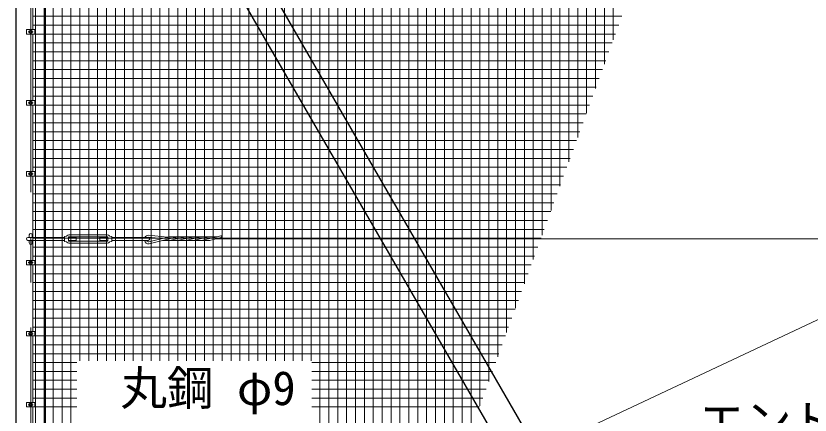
# Model space of a CAD drawing. Units: millimetres, scale not verified. Extents: x -12599 to 12601, y -8909 to 8911.
# Drawn here: x -10806 to -7456, y 1369 to 3055 of the extents above; entities that cross this region are included whole.
import ezdxf
from ezdxf.enums import TextEntityAlignment as Align

# ---------------------------------------------------------------- set-up
doc = ezdxf.new("R2010")
doc.units = ezdxf.units.MM
doc.header["$LTSCALE"] = 30
doc.linetypes.add('USER1', pattern=[50.8, 31.75, -6.35, 6.35, -6.35])
for name, color, linetype, lineweight in [('0-0_D-BMK', 2, 'USER1', 13), ('0-1_D-STR1', 1, 'Continuous', 25), ('0-2_D-STR3', 3, 'Continuous', 13), ('0-9_D-STR-TXT', 7, 'Continuous', 13), ('0-B_D-STR2', 7, 'Continuous', 13)]:
    doc.layers.add(name, color=color, linetype=linetype, lineweight=lineweight)
doc.styles.add('ＭＳ ゴシック', font='')
doc.styles.get('ＭＳ ゴシック').set_extended_font_data('MS Gothic')

msp = doc.modelspace()

# ---------------------------------------------------------------- linework, layer by layer
at = {"layer": '0-0_D-BMK'}
for p, q in [((-10743.97, -738.34), (-10743.97, 5163.66)), ((-10753.97, 2987.66), (-10733.97, 2987.66)), ((-10753.97, 2687.66), (-10733.97, 2687.66)), ((-10753.97, 2387.66), (-10733.97, 2387.66)), ((-10753.97, 2012.66), (-10733.97, 2012.66)), ((-10753.97, 1712.66), (-10733.97, 1712.66)), ((-10753.97, 1412.66), (-10733.97, 1412.66))]:
    msp.add_line(p, q, dxfattribs=at)
at = {"layer": '0-1_D-STR1'}
for p, q in [((-8005.47, 177.66), (-10536.38, 4561.32)), ((-8130.47, 144.17), (-10594.39, 4411.79)), ((-10806.47, 4362.66), (-10806.47, -687.34)), ((-10681.47, -687.34), (-10681.47, 4362.66))]:
    msp.add_line(p, q, dxfattribs=at)
at = {"layer": '0-2_D-STR3'}
for p, q in [((-10381.11, 380.88), (-1579.89, 4519.99)), ((-10735.47, 2997.16), (-10735.47, 3278.16)), ((-10761.17, 2997.16), (-10726.77, 2997.16)), ((-10761.17, 2997.16), (-10761.17, 2978.16)), ((-10750.47, 2991.41), (-10743.97, 2995.16)), ((-10750.47, 2983.91), (-10750.47, 2991.41)), ((-10743.97, 2980.15), (-10750.47, 2983.91)), ((-10743.97, 2995.16), (-10737.47, 2991.41)), ((-10737.47, 2983.91), (-10743.97, 2980.15)), ((-10737.47, 2991.41), (-10737.47, 2983.91)), ((-10726.77, 2997.16), (-10726.77, 2978.16)), ((-10761.17, 2978.16), (-10726.77, 2978.16)), ((-10735.47, 2697.16), (-10735.47, 2978.16)), ((-10761.17, 2697.16), (-10726.77, 2697.16)), ((-10761.17, 2697.16), (-10761.17, 2678.16)), ((-10750.47, 2691.41), (-10743.97, 2695.16)), ((-10750.47, 2683.91), (-10750.47, 2691.41)), ((-10743.97, 2680.15), (-10750.47, 2683.91)), ((-10743.97, 2695.16), (-10737.47, 2691.41)), ((-10737.47, 2683.91), (-10743.97, 2680.15)), ((-10737.47, 2691.41), (-10737.47, 2683.91)), ((-10726.77, 2697.16), (-10726.77, 2678.16)), ((-10761.17, 2678.16), (-10726.77, 2678.16)), ((-10735.47, 2397.16), (-10735.47, 2678.16)), ((-10761.17, 2397.16), (-10726.77, 2397.16)), ((-10761.17, 2397.16), (-10761.17, 2378.16)), ((-10750.47, 2391.41), (-10743.97, 2395.16)), ((-10750.47, 2383.91), (-10750.47, 2391.41)), ((-10743.97, 2380.15), (-10750.47, 2383.91)), ((-10743.97, 2395.16), (-10737.47, 2391.41)), ((-10737.47, 2383.91), (-10743.97, 2380.15)), ((-10737.47, 2391.41), (-10737.47, 2383.91)), ((-10726.77, 2397.16), (-10726.77, 2378.16)), ((-10761.17, 2378.16), (-10726.77, 2378.16)), ((-10735.47, 2022.16), (-10735.47, 2378.16)), ((-10755.97, 2118.66), (-10601.98, 2118.66)), ((-10749.97, 2129.66), (-10749.97, 2118.66)), ((-10737.97, 2129.66), (-10737.97, 2118.66)), ((-10601.98, 2122.66), (-10594.18, 2124.33)), ((-10601.98, 2102.66), (-10601.98, 2122.66)), ((-10584.98, 2105.16), (-10584.98, 2120.16)), ((-10584.98, 2118.66), (-10551.98, 2118.66)), ((-10582.98, 2130.66), (-10420.98, 2130.66)), ((-10582.98, 2122.16), (-10420.98, 2122.16)), ((-10451.98, 2106.66), (-10451.98, 2118.66)), ((-10451.98, 2118.66), (-10418.98, 2118.66)), ((-10418.98, 2105.16), (-10418.98, 2120.16)), ((-10401.98, 2118.66), (-10247.98, 2118.66)), ((-10247.11, 2120.02), (-10189.44, 2114.03)), ((-10246.9, 2128.04), (-10166.57, 2119.7)), ((-10245.72, 2100.07), (-10160.05, 2121.32)), ((-10244.47, 2092.14), (-10126.81, 2121.32)), ((-9957.06, 2122.2), (-10152.83, 2122.2)), ((-10150.83, 2107.12), (-10093.57, 2121.32)), ((-10117.59, 2107.12), (-10060.33, 2121.32)), ((-10084.35, 2107.12), (-10027.09, 2121.32)), ((-10051.11, 2107.12), (-9993.85, 2121.32)), ((-10017.87, 2107.12), (-9936.05, 2127.41)), ((-9984.63, 2107.12), (-9939.95, 2118.2)), ((-9962.29, 2112.66), (2056.03, 2112.66)), ((-10755.97, 2106.66), (-10601.98, 2106.66)), ((-10749.97, 2106.66), (-10749.97, 2095.66)), ((-10737.97, 2106.66), (-10737.97, 2095.66)), ((-10601.98, 2102.66), (-10594.18, 2100.99)), ((-10582.98, 2103.16), (-10420.98, 2103.16)), ((-10582.98, 2094.66), (-10420.98, 2094.66)), ((-10451.98, 2106.66), (-10418.98, 2106.66)), ((-10401.98, 2102.66), (-10409.78, 2100.99)), ((-10401.98, 2106.66), (-10247.98, 2106.66)), ((-9990.91, 2106.24), (-10187.62, 2106.24)), ((-10761.17, 2022.16), (-10726.77, 2022.16)), ((-10761.17, 2022.16), (-10761.17, 2003.16)), ((-10750.47, 2016.41), (-10743.97, 2020.16)), ((-10750.47, 2008.91), (-10750.47, 2016.41)), ((-10743.97, 2020.16), (-10737.47, 2016.41)), ((-10737.47, 2016.41), (-10737.47, 2008.91)), ((-10726.77, 2022.16), (-10726.77, 2003.16)), ((-10761.17, 2003.16), (-10726.77, 2003.16)), ((-10743.97, 2005.15), (-10750.47, 2008.91)), ((-10737.47, 2008.91), (-10743.97, 2005.15)), ((-10735.47, 1722.16), (-10735.47, 2003.16)), ((-10761.17, 1722.16), (-10726.77, 1722.16)), ((-10761.17, 1722.16), (-10761.17, 1703.16)), ((-10750.47, 1716.41), (-10743.97, 1720.16)), ((-10750.47, 1708.91), (-10750.47, 1716.41)), ((-10743.97, 1705.15), (-10750.47, 1708.91)), ((-10743.97, 1720.16), (-10737.47, 1716.41)), ((-10737.47, 1708.91), (-10743.97, 1705.15)), ((-10737.47, 1716.41), (-10737.47, 1708.91)), ((-10726.77, 1722.16), (-10726.77, 1703.16)), ((-10761.17, 1703.16), (-10726.77, 1703.16)), ((-10735.47, 1422.16), (-10735.47, 1703.16)), ((-10761.17, 1422.16), (-10726.77, 1422.16)), ((-10761.17, 1422.16), (-10761.17, 1403.16)), ((-10750.47, 1416.41), (-10743.97, 1420.16)), ((-10750.47, 1408.91), (-10750.47, 1416.41)), ((-10743.97, 1405.15), (-10750.47, 1408.91)), ((-10743.97, 1420.16), (-10737.47, 1416.41)), ((-10737.47, 1408.91), (-10743.97, 1405.15)), ((-10737.47, 1416.41), (-10737.47, 1408.91)), ((-10726.77, 1422.16), (-10726.77, 1403.16)), ((-10761.17, 1403.16), (-10726.77, 1403.16)), ((-10735.47, 1122.16), (-10735.47, 1403.16))]:
    msp.add_line(p, q, dxfattribs=at)
for points in [[(-10584.98, 2106.66), (-10551.98, 2106.66), (-10551.98, 2118.66)], [(-10401.98, 2102.66), (-10401.98, 2122.66), (-10409.78, 2124.33)]]:
    msp.add_lwpolyline(points, dxfattribs=at)
for centre in [(-10743.97, 2987.66), (-10743.97, 2687.66), (-10743.97, 2387.66), (-10743.97, 2012.66), (-10743.97, 1712.66), (-10743.97, 1412.66)]:
    msp.add_circle(centre, 6.25, dxfattribs=at)
for centre, radius, start, end in [((-10755.97, 2112.66), 6, 90, 270), ((-10743.97, 2129.66), 6, 0, 180), ((-10595.02, 2128.24), 4, 282.09925, 326.11888), ((-10582.98, 2120.16), 10.5, 90, 146.11888), ((-10582.98, 2120.16), 2, 90, 180), ((-10420.98, 2120.16), 10.5, 33.88112, 90), ((-10420.98, 2120.16), 2, 0, 90), ((-10408.94, 2128.24), 4, 213.88112, 257.90075), ((-10246.1, 2110.07), 18, 92.82496, 151.48944), ((-10246.1, 2110.07), 10, 95.82544, 120.77566), ((-10247.98, 2112.66), 6, 270, 90), ((-10152.83, 2092.2), 30, 90, 103.92636), ((-10119.59, 2092.2), 30, 90, 103.92636), ((-10086.35, 2092.2), 30, 90, 103.92636), ((-10053.11, 2092.2), 30, 90, 103.92636), ((-10019.87, 2092.2), 30, 90, 103.92636), ((-9986.63, 2092.2), 30, 90, 103.92636), ((-10003.32, 2150.46), 71.11, 333.02173, 341.08588), ((-10743.97, 2095.66), 6, 180, 0), ((-10595.02, 2097.08), 4, 33.88112, 77.90075), ((-10582.98, 2105.16), 10.5, 213.88112, 270), ((-10582.98, 2105.16), 2, 180, 270), ((-10420.98, 2105.16), 2, 270, 0), ((-10420.98, 2105.16), 10.5, 270, 326.11888), ((-10408.94, 2097.08), 4, 102.09925, 146.11888), ((-10246.1, 2110.07), 18, 191.63319, 275.17572), ((-10246.1, 2110.07), 10, 199.92759, 272.18972), ((-10158.05, 2136.24), 30, 270, 283.92645), ((-10124.81, 2136.24), 30, 270, 283.92645), ((-10091.57, 2136.24), 30, 270, 283.92645), ((-10058.33, 2136.24), 30, 270, 283.92645), ((-10025.09, 2136.24), 30, 270, 283.92645), ((-9991.85, 2136.24), 30, 270, 283.92645)]:
    msp.add_arc(centre, radius, start, end, dxfattribs=at)
at = {"layer": '0-B_D-STR2'}
for p, q in [((-10724.04, 112.66), (-10724.04, 5012.66)), ((-10686.54, 112.66), (-10686.54, 5012.66)), ((-10649.04, 112.66), (-10649.04, 5012.66)), ((-10611.54, 112.66), (-10611.54, 5012.66)), ((-10574.04, 112.66), (-10574.04, 5012.66)), ((-10536.54, 1597.48), (-10536.54, 5012.66)), ((-10499.04, 1597.48), (-10499.04, 5012.66)), ((-10461.54, 1597.48), (-10461.54, 5012.66)), ((-10424.04, 1597.48), (-10424.04, 5012.66)), ((-10386.54, 1597.48), (-10386.54, 5012.66)), ((-10349.04, 1597.48), (-10349.04, 5012.66)), ((-10311.54, 1597.48), (-10311.54, 5012.66)), ((-10274.04, 1597.48), (-10274.04, 5012.66)), ((-10236.54, 1597.48), (-10236.54, 5012.66)), ((-10199.04, 1597.48), (-10199.04, 5012.66)), ((-10161.54, 1597.48), (-10161.54, 5012.66)), ((-10124.04, 1597.48), (-10124.04, 5012.66)), ((-10086.54, 1597.48), (-10086.54, 5012.66)), ((-10049.04, 1597.48), (-10049.04, 5012.66)), ((-10011.54, 1597.48), (-10011.54, 5012.66)), ((-9974.04, 1597.48), (-9974.04, 5012.66)), ((-9936.54, 1597.48), (-9936.54, 5012.66)), ((-9899.04, 1597.48), (-9899.04, 5012.66)), ((-9861.54, 1597.48), (-9861.54, 5012.66)), ((-9824.04, 1597.48), (-9824.04, 5012.66)), ((-9786.54, 1597.48), (-9786.54, 5012.66)), ((-9749.04, 1597.48), (-9749.04, 5012.66)), ((-9711.54, 1597.48), (-9711.54, 5012.66)), ((-9674.04, 1597.48), (-9674.04, 5012.66)), ((-9636.54, 1597.48), (-9636.54, 5012.66)), ((-9599.04, 1597.48), (-9599.04, 5012.66)), ((-9561.54, 1597.48), (-9561.54, 5012.66)), ((-9524.04, 112.66), (-9524.04, 5012.66)), ((-9486.54, 112.66), (-9486.54, 5012.66)), ((-9449.04, 112.66), (-9449.04, 5012.66)), ((-9411.54, 112.66), (-9411.54, 5012.66)), ((-9374.04, 112.66), (-9374.04, 5012.66)), ((-9336.54, 112.66), (-9336.54, 5012.66)), ((-9299.04, 171.8), (-9299.04, 5012.66)), ((-9261.54, 274.83), (-9261.54, 5012.66)), ((-9224.04, 377.86), (-9224.04, 5012.66)), ((-9186.54, 480.89), (-9186.54, 5012.66)), ((-9149.04, 583.92), (-9149.04, 5012.66)), ((-9111.54, 686.95), (-9111.54, 5012.66)), ((-9074.04, 789.98), (-9074.04, 5012.66)), ((-9036.54, 893.01), (-9036.54, 5012.66)), ((-8999.04, 996.04), (-8999.04, 5012.66)), ((-8961.54, 1099.07), (-8961.54, 5012.66)), ((-8924.04, 1202.1), (-8924.04, 5012.66)), ((-8886.54, 1305.13), (-8886.54, 5012.66)), ((-8849.04, 1408.16), (-8849.04, 5012.66)), ((-8811.54, 1511.19), (-8811.54, 5012.66)), ((-8774.04, 1614.22), (-8774.04, 5012.66)), ((-8736.54, 1717.25), (-8736.54, 5012.66)), ((-8699.04, 1820.28), (-8699.04, 5012.66)), ((-8661.54, 1923.31), (-8661.54, 5012.66)), ((-8624.04, 2026.35), (-8624.04, 5012.66)), ((-8586.54, 2129.38), (-8586.54, 5012.66)), ((-8549.04, 2232.41), (-8549.04, 5012.66)), ((-8511.54, 2335.44), (-8511.54, 5012.66)), ((-8474.04, 2438.47), (-8474.04, 5012.66)), ((-8436.54, 2541.5), (-8436.54, 5012.66)), ((-8399.04, 2644.53), (-8399.04, 5012.66)), ((-8361.54, 2747.56), (-8361.54, 5012.66)), ((-8324.04, 2850.59), (-8324.04, 5012.66)), ((-8286.54, 2953.62), (-8286.54, 5012.66)), ((-10735.47, 3053.18), (-8250.3, 3053.18)), ((-10735.47, 3015.68), (-8263.95, 3015.68)), ((-10735.47, 2978.18), (-8277.6, 2978.18)), ((-10735.47, 2940.68), (-8291.25, 2940.68)), ((-10735.47, 2903.18), (-8304.9, 2903.18)), ((-10735.47, 2865.68), (-8318.55, 2865.68)), ((-10735.47, 2828.18), (-8332.2, 2828.18)), ((-10735.47, 2790.68), (-8345.84, 2790.68)), ((-10735.47, 2753.18), (-8359.49, 2753.18)), ((-10735.47, 2715.68), (-8373.14, 2715.68)), ((-10735.47, 2678.18), (-8386.79, 2678.18)), ((-10735.47, 2640.68), (-8400.44, 2640.68)), ((-10735.47, 2603.18), (-8414.09, 2603.18)), ((-10735.47, 2565.68), (-8427.74, 2565.68)), ((-10735.47, 2528.18), (-8441.39, 2528.18)), ((-10735.47, 2490.68), (-8455.04, 2490.68)), ((-10735.47, 2453.18), (-8468.68, 2453.18)), ((-10735.47, 2415.68), (-8482.33, 2415.68)), ((-10735.47, 2378.18), (-8495.98, 2378.18)), ((-10735.47, 2340.68), (-8509.63, 2340.68)), ((-10735.47, 2303.18), (-8523.28, 2303.18)), ((-10735.47, 2265.68), (-8536.93, 2265.68)), ((-10735.47, 2228.18), (-8550.58, 2228.18)), ((-10735.47, 2190.68), (-8564.23, 2190.68)), ((-10735.47, 2153.18), (-8577.87, 2153.18)), ((-10735.47, 2115.68), (-8591.52, 2115.68)), ((-10735.47, 2078.18), (-8605.17, 2078.18)), ((-10735.47, 2040.68), (-8618.82, 2040.68)), ((-10735.47, 2003.18), (-8632.47, 2003.18)), ((-10735.47, 1965.68), (-8646.12, 1965.68)), ((-10735.47, 1928.18), (-8659.77, 1928.18)), ((-10735.47, 1890.68), (-8673.42, 1890.68)), ((-10735.47, 1853.18), (-8687.07, 1853.18)), ((-10735.47, 1815.68), (-8700.71, 1815.68)), ((-10735.47, 1778.18), (-8714.36, 1778.18)), ((-10735.47, 1740.68), (-8728.01, 1740.68)), ((-10735.47, 1703.18), (-8741.66, 1703.18)), ((-10735.47, 1665.68), (-8755.31, 1665.68)), ((-10735.47, 1628.18), (-8768.96, 1628.18)), ((-10735.47, 1590.68), (-10549.39, 1590.68)), ((-9558.78, 1590.68), (-8782.61, 1590.68)), ((-10735.47, 1553.18), (-10549.39, 1553.18)), ((-9558.78, 1553.18), (-8796.26, 1553.18)), ((-10735.47, 1515.68), (-10549.39, 1515.68)), ((-9558.78, 1515.68), (-8809.91, 1515.68)), ((-10735.47, 1478.18), (-10549.39, 1478.18)), ((-9558.78, 1478.18), (-8823.55, 1478.18)), ((-10735.47, 1440.68), (-10549.39, 1440.68)), ((-9558.78, 1440.68), (-8837.2, 1440.68)), ((-10735.47, 1403.18), (-10549.39, 1403.18)), ((-9558.78, 1403.18), (-8850.85, 1403.18))]:
    msp.add_line(p, q, dxfattribs=at)

# ---------------------------------------------------------------- texts
at = {"layer": '0-9_D-STR-TXT', "style": 'ＭＳ ゴシック'}
for s, p in [('丸鋼 φ9', (-10365.76, 1367.61)), ('エンドサポート □125x125x4.5', (-7928.35, 1226.86))]:
    msp.add_text(s, height=144.3, dxfattribs=at).set_placement(p, align=Align.BOTTOM_LEFT)

doc.saveas('drawing.dxf')
